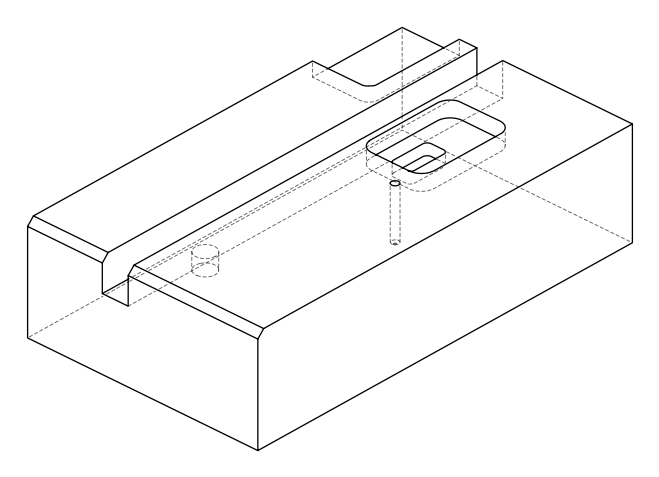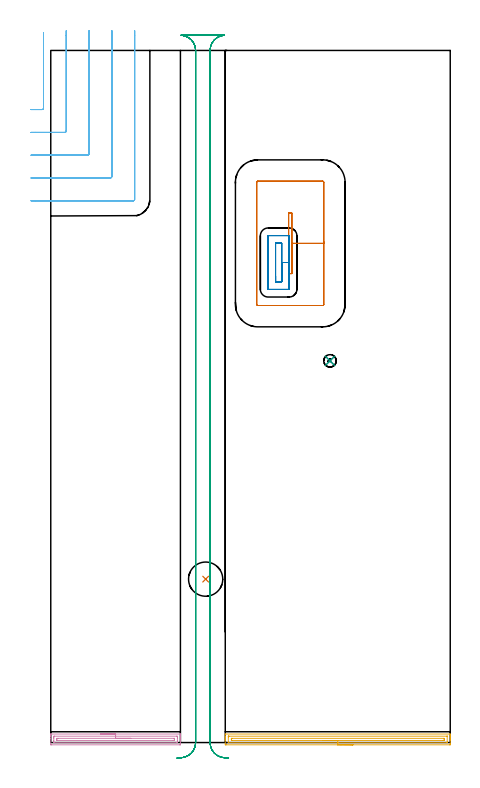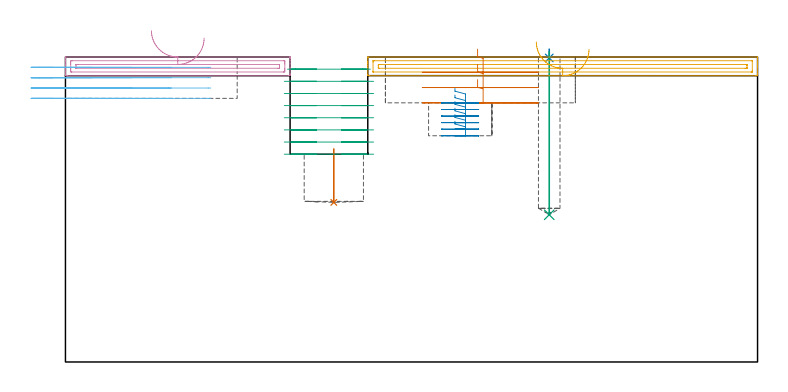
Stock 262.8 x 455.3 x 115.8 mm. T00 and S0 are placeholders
(PLAN: 9 operations, 7 tool changes, 32.9 min)
(1 INDEXABLE_INSERT_DRILL_BLIND_HOLE_FROM_SOLID | STEP1POCKET | NXT0302_016 | 0.09 min | 21812 mm3)
(2 SPOT_DRILL | STEP1POCKET_1 | NXT0321_9005460120000 | 0.03 min | 1 mm3)
(3 DRILL_BLIND_HOLE_INTO_CENTER | STEP1POCKET_1 | UGT0301_199 | 0.25 min | 3049 mm3)
(4 AREA_MILL | FG_CHAMFER_SURFACE | UGT0205_001 | 2.24 min | 2258 mm3)
(5 AREA_MILL_1 | FG_CHAMFER_SURFACE_1 | UGT0205_001 | 3.74 min | 3843 mm3)
(6 MILL_CORNER_NOTCH_RECTANGULAR | CORNER_NOTCH_RECTANGULAR | UGT0201_094 | Follow Part, ap 5, ae 75% | 5.27 min | 111078 mm3)
(7 MILL_RECTANGULAR_POCKET | POCKET_RECTANGULAR_STRAIGHT | UGT0201_006 | Follow Part, ap 7, ae 75% | 2.55 min | 134562 mm3)
(8 MILL_RECTANGULAR_POCKET_1 | POCKET_RECTANGULAR_STRAIGHT_1 | NXT0201_013 | Follow Part, ap 2.5, ae 75% | 2.48 min | 13347 mm3)
(9 MILL_RECTANGULAR_SLOT | SLOT_RECTANGULAR | UGT0201_094 | Follow Part, ap 5, ae 75% | 16.21 min | 480745 mm3)
(TOOL NXT0302_016 | Index. Insert Drill 22.5mm [880-D2250L25-03] | D22.5 PA176 FL68 Z2)
(TOOL NXT0321_9005460120000 | NC Spot Drill, 142deg, 12mm, Carbide, Uncoated | D12 PA142 FL30 Z2)
(TOOL UGT0301_199 | Twist Drill 8.2 mm | D8.2 PA118 FL72 Z2)
(TOOL UGT0205_001 | Chamfer Mill 20 x 3 x 45 deg. | D20 FL50 Z2)
(TOOL UGT0201_094 | End mill 20 mm | D20 FL38 Z4)
(TOOL UGT0201_006 | End Mill 28 mm | D28 FL25 Z2)
(TOOL NXT0201_013 | ENDMILL 10mm | D10 FL30 Z4)
(OP 1 INDEXABLE_INSERT_DRILL_BLIND_HOLE_FROM_SOLID)
G17 G21 G94 G90
T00 M6
G54
G17 G0 G90 X101.9 Y107.5 S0 M3
G43 Z125.8 H1
G94 G81 G98 Z60.6 F250. R80.9
G80
M5
M2
(OP 2 SPOT_DRILL)
G17 G21 G94 G90
T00 M6
G54
G17 G0 G90 X183.7 Y251.1 S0 M3
G43 Z125.8 H0
G94 G81 G98 Z115.447 F250. R118.8
G80
M5
M2
(OP 3 DRILL_BLIND_HOLE_INTO_CENTER)
G17 G21 G94 G90
T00 M6
G54
G17 G0 G90 X183.7 Y251.1 S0 M3
G43 Z125.8 H0
G94 G81 G98 Z55.9 F250. R117.8
G80
M5
M2
(OP 4 AREA_MILL)
G17 G21 G94 G90
T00 M6
G54
G17 G0 G90 X32.65 Y5.6 S1061 M3
G43 Z125.8 H0
G94 G1 X32.688 Z124.928 F250.
X32.802 Z124.063
X32.991 Z123.212
X33.253 Z122.38
X33.587 Z121.574
X33.99 Z120.8
X34.458 Z120.064
X34.99 Z119.372
X35.579 Z118.729
X36.222 Z118.14
X36.914 Z117.608
X37.65 Z117.14
X38.424 Z116.737
X39.23 Z116.403
X40.062 Z116.141
X40.914 Z115.952
X41.778 Z115.838
X42.65 Z115.8
X85.119
X85.292 Y5.597 Z115.788
X85.294 Y5.592 Z115.783
X85.3 Y5.225 Z115.425
Y4.971 Z115.17
Y4.256 Z114.45
Y3.016 Z113.213
Y1.609 Z111.804
Y0.989 Z111.185
Y-0.775 Z109.422
X85.297 Y-1.038 Z109.159
X85.29 Y-1.492 Z108.706
X85.136 Y-1.496 Z108.702
X84.672 Y-1.5 Z108.7
X0.628
X0.164 Y-1.496 Z108.702
X0.01 Y-1.492 Z108.706
X0. Y-1.038 Z109.159
Y2.491 Z112.686
Y3.898 Z114.094
Y4.256 Z114.45
Y4.971 Z115.17
Y5.225 Z115.425
X0.006 Y5.592 Z115.783
X0.008 Y5.597 Z115.788
X0.181 Y5.6 Z115.8
X42.65
Y4.186 Z114.386
X82.884 Y4.185 Z114.385
X82.956
X83.263 Y4.179 Z114.379
X83.29 Y4.078 Z114.278
X83.297 Y3.848 Z114.048
X83.299 Y3.373 Z113.573
X83.3 Y2.963 Z113.163
Y1.198 Z111.398
X83.299 Y0.727 Z110.927
X83.296 Y0.32 Z110.52
X83.285 Y-0.079 Z110.121
X82.884 Y-0.085 Z110.115
X82.812
X2.416
X2.344
X2.037 Y-0.079 Z110.121
X2.01 Y0.022 Z110.222
X2.003 Y0.252 Z110.452
X2.001 Y0.727 Z110.927
X2. Y1.137 Z111.337
Y2.902 Z113.102
X2.001 Y3.373 Z113.573
X2.004 Y3.78 Z113.98
X2.015 Y4.179 Z114.379
X2.416 Y4.185 Z114.385
X2.488
X42.65 Y4.186 Z114.386
Y2.772 Z112.972
X81.095 Y2.771 Z112.971
X81.19 Y2.77 Z112.97
X81.265 Y2.767 Z112.967
X81.282 Y2.765 Z112.965
X81.29 Y2.749 Z112.949
X81.294 Y2.693 Z112.893
X81.299 Y2.491 Z112.691
X81.3 Y2.289 Z112.489
X81.299 Y1.609 Z111.809
X81.296 Y1.41 Z111.61
X81.29 Y1.345 Z111.545
X81.236 Y1.335 Z111.535
X81.095 Y1.333 Z111.533
X80.485 Y1.329 Z111.529
X4.205
X4.11 Y1.33 Z111.53
X4.035 Y1.333 Z111.533
X4.018 Y1.335 Z111.535
X4.01 Y1.351 Z111.551
X4.006 Y1.407 Z111.607
X4.001 Y1.609 Z111.809
X4. Y1.811 Z112.011
X4.001 Y2.491 Z112.691
X4.003 Y2.689 Z112.889
X4.009 Y2.755 Z112.955
X4.064 Y2.765 Z112.965
X4.205 Y2.767 Z112.967
X4.815 Y2.771 Z112.971
X42.65 Y2.772 Z112.972
X43.522 Z113.01
X44.386 Z113.123
X45.238 Z113.312
X46.07 Z113.575
X46.876 Z113.908
X47.65 Z114.311
X48.386 Z114.78
X49.078 Z115.311
X49.721 Z115.9
X50.31 Z116.544
X50.842 Z117.236
X51.31 Z117.972
X51.713 Z118.745
X52.047 Z119.551
X52.309 Z120.383
X52.498 Z121.235
X52.612 Z122.1
X52.65 Z122.972
G0 Z125.8
M5
M2
(OP 5 AREA_MILL_1)
G17 G21 G94 G90
T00 M6
G54
G17 G0 G90 X198.8 Y-1.5 S1061 M3
G43 Z125.8 H0
Z118.7
G94 G1 X198.762 Z117.828 F250.
X198.648 Z116.964
X198.459 Z116.112
X198.197 Z115.28
X197.863 Z114.474
X197.46 Z113.7
X196.991 Z112.964
X196.46 Z112.272
X195.871 Z111.629
X195.228 Z111.04
X194.536 Z110.509
X193.8 Z110.04
X193.026 Z109.637
X192.22 Z109.303
X191.388 Z109.041
X190.536 Z108.852
X189.672 Z108.738
X188.8 Z108.7
X115.372 Y-1.499 Z108.701
X114.911 Y-1.494 Z108.703
X114.809 Y-1.491 Z108.705
X114.8 Y-1.038 Z109.158
Y1.609 Z111.803
Y2.24 Z112.437
Y2.491 Z112.688
Y3.122 Z113.319
Y3.373 Z113.569
Y3.875 Z114.074
X114.801 Y5.338 Z115.537
X114.81 Y5.594 Z115.792
X114.927 Y5.6 Z115.8
X262.673
X262.79 Y5.594 Z115.792
X262.8 Y5.337 Z115.536
Y4.636 Z114.835
Y3.875 Z114.075
Y3.373 Z113.569
Y3.122 Z113.319
Y2.491 Z112.688
Y2.24 Z112.437
Y1.609 Z111.803
Y-0.722 Z109.474
X262.797 Y-1.038 Z109.158
X262.791 Y-1.491 Z108.705
X262.689 Y-1.494 Z108.703
X262.228 Y-1.5 Z108.7
X188.8
Y-0.086 Z110.114
X116.933 Y-0.085 Z110.115
X116.859 Y-0.084 Z110.116
X116.823 Y-0.082 Z110.118
X116.812 Y-0.079 Z110.121
X116.809 Y-0.071 Z110.129
X116.804 Y0.01 Z110.21
X116.801 Y0.193 Z110.393
Y3.721 Z113.921
X116.807 Y4.07 Z114.27
X116.81 Y4.167 Z114.367
X116.824 Y4.179 Z114.379
X116.845 Y4.181 Z114.381
X116.947 Y4.184 Z114.384
X117.152 Y4.186 Z114.386
X117.222
X260.667 Y4.185 Z114.385
X260.741 Y4.184 Z114.384
X260.777 Y4.182 Z114.382
X260.788 Y4.179 Z114.379
X260.791 Y4.171 Z114.371
X260.796 Y4.09 Z114.29
X260.799 Y3.907 Z114.107
Y0.379 Z110.579
X260.793 Y0.029 Z110.229
X260.79 Y-0.068 Z110.132
X260.776 Y-0.079 Z110.121
X260.755 Y-0.081 Z110.119
X260.653 Y-0.084 Z110.116
X260.448 Y-0.086 Z110.114
X260.378
X188.8
Y1.328 Z111.528
X119.214 Y1.329 Z111.529
X118.932 Y1.33 Z111.53
X118.838 Y1.333 Z111.533
X118.813 Y1.335 Z111.535
X118.807 Y1.391 Z111.591
X118.803 Y1.478 Z111.678
X118.801 Y1.609 Z111.809
X118.8 Y1.739 Z111.939
X118.801 Y2.491 Z112.691
X118.802 Y2.62 Z112.82
X118.81 Y2.751 Z112.951
X118.816 Y2.766 Z112.966
X118.827 Y2.768 Z112.968
X118.861 Y2.77 Z112.97
X118.932 Y2.771 Z112.971
X119.539 Y2.772 Z112.972
X258.386 Y2.771 Z112.971
X258.668 Y2.769 Z112.969
X258.761 Y2.767 Z112.967
X258.787 Y2.765 Z112.965
X258.793 Y2.709 Z112.909
X258.797 Y2.622 Z112.822
X258.799 Y2.491 Z112.691
X258.8 Y2.36 Z112.56
X258.799 Y1.609 Z111.809
X258.798 Y1.48 Z111.68
X258.79 Y1.349 Z111.549
X258.784 Y1.334 Z111.534
X258.773 Y1.332 Z111.532
X258.739 Y1.33 Z111.53
X258.668 Y1.329 Z111.529
X258.061
X188.8 Y1.328 Z111.528
X187.928 Z111.567
X187.063 Z111.68
X186.212 Z111.869
X185.38 Z112.132
X184.574 Z112.465
X183.8 Z112.868
X183.064 Z113.337
X182.372 Z113.868
X181.729 Z114.457
X181.14 Z115.101
X180.608 Z115.793
X180.14 Z116.528
X179.737 Z117.302
X179.403 Z118.108
X179.141 Z118.94
X178.952 Z119.792
X178.838 Z120.657
X178.8 Z121.528
G0 Z125.8
M5
M2
(OP 6 MILL_CORNER_NOTCH_RECTANGULAR)
G17 G21 G94 G90
T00 M6
G54
G17 G0 G90 X-13. Y416.4 S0 M3
G43 Z125.8 H0
Z111.875
G94 G1 X-10. F250.
X-5.794 F500.
G3 X-4.8 Y417.394 R1.
G1 Y464.073
Y467.073 F250.
G0 Z125.8
X-13. Y401.4
Z111.875
G1 X-10.
X9.206 F500.
G3 X10.2 Y402.394 R1.
G1 Y465.3
Y468.3 F250.
G0 Z125.8
X-13. Y386.4
Z111.875
G1 X-10.
X24.205 F500.
G3 X25.2 Y387.395 R1.
G1 Y465.3
Y468.3 F250.
G0 Z125.8
X-13. Y371.4
Z111.875
G1 X-10.
X39.205 F500.
G3 X40.2 Y372.395 R1.
G1 Y465.3
Y468.3 F250.
G0 Z125.8
X-13. Y356.4
Z111.875
G1 X-10.
X54.205 F500.
G3 X55.2 Y357.395 R1.
G1 Y465.3
Y468.3 F250.
G0 Z125.8
X-13. Y416.4
Z107.95
G1 X-10.
X-5.794 F500.
G3 X-4.8 Y417.394 R1.
G1 Y464.073
Y467.073 F250.
G0 Z125.8
X-13. Y401.4
Z107.95
G1 X-10.
X9.206 F500.
G3 X10.2 Y402.394 R1.
G1 Y465.3
Y468.3 F250.
G0 Z125.8
X-13. Y386.4
Z107.95
G1 X-10.
X24.205 F500.
G3 X25.2 Y387.395 R1.
G1 Y465.3
Y468.3 F250.
G0 Z125.8
X-13. Y371.4
Z107.95
G1 X-10.
X39.205 F500.
G3 X40.2 Y372.395 R1.
G1 Y465.3
Y468.3 F250.
G0 Z125.8
X-13. Y356.4
Z107.95
G1 X-10.
X54.205 F500.
G3 X55.2 Y357.395 R1.
G1 Y465.3
Y468.3 F250.
G0 Z125.8
X-13. Y416.4
Z104.025
G1 X-10.
X-5.794 F500.
G3 X-4.8 Y417.394 R1.
G1 Y464.073
Y467.073 F250.
G0 Z125.8
X-13. Y401.4
Z104.025
G1 X-10.
X9.206 F500.
G3 X10.2 Y402.394 R1.
G1 Y465.3
Y468.3 F250.
G0 Z125.8
X-13. Y386.4
Z104.025
G1 X-10.
X24.205 F500.
G3 X25.2 Y387.395 R1.
G1 Y465.3
Y468.3 F250.
G0 Z125.8
X-13. Y371.4
Z104.025
G1 X-10.
X39.205 F500.
G3 X40.2 Y372.395 R1.
G1 Y465.3
Y468.3 F250.
G0 Z125.8
X-13. Y356.4
Z104.025
G1 X-10.
X54.205 F500.
G3 X55.2 Y357.395 R1.
G1 Y465.3
Y468.3 F250.
G0 Z125.8
X-13. Y416.4
Z100.1
G1 X-10.
X-5.794 F500.
G3 X-4.8 Y417.394 R1.
G1 Y464.073
Y467.073 F250.
G0 Z125.8
X-13. Y401.4
Z100.1
G1 X-10.
X9.206 F500.
G3 X10.2 Y402.394 R1.
G1 Y465.3
Y468.3 F250.
G0 Z125.8
X-13. Y386.4
Z100.1
G1 X-10.
X24.205 F500.
G3 X25.2 Y387.395 R1.
G1 Y465.3
Y468.3 F250.
G0 Z125.8
X-13. Y371.4
Z100.1
G1 X-10.
X39.205 F500.
G3 X40.2 Y372.395 R1.
G1 Y465.3
Y468.3 F250.
G0 Z125.8
X-13. Y356.4
Z100.1
G1 X-10.
X54.205 F500.
G3 X55.2 Y357.395 R1.
G1 Y465.3
Y468.3 F250.
G0 Z125.8
M5
M2
(OP 7 MILL_RECTANGULAR_POCKET)
G17 G21 G94 G90
T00 M6
G54
G17 G0 G90 X156.5 Y319.342 S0 M3
G43 Z125.8 H0
Z118.8
G94 G1 Y308.5 Z115.895 F250.
X158.6 Z115.332
Y328.4 Z110.
Y348.3 F500.
X156.5
Y308.5
X158.6
Y328.4
X179.6
Y368.6
G3 X178.9 Y369.3 R0.7
G1 X136.2
G3 X135.5 Y368.6 R0.7
G1 Y288.2
G3 X136.2 Y287.5 R0.7
G1 X178.9
G3 X179.6 Y288.2 R0.7
G1 Y328.4
Y329.4
G0 X156.5 Y319.342 Z113.
G1 Y308.5 Z110.095 F250.
X158.6 Z109.532
Y328.4 Z104.2
Y348.3 F500.
X156.5
Y308.5
X158.6
Y328.4
X179.6
Y368.6
G3 X178.9 Y369.3 R0.7
G1 X136.2
G3 X135.5 Y368.6 R0.7
G1 Y288.2
G3 X136.2 Y287.5 R0.7
G1 X178.9
G3 X179.6 Y288.2 R0.7
G1 Y328.4
Y329.4
G0 X156.5 Y319.342 Z107.2
G1 Y308.5 Z104.295 F250.
X158.6 Z103.732
Y328.4 Z98.4
Y348.3 F500.
X156.5
Y308.5
X158.6
Y328.4
X179.6
Y368.6
G3 X178.9 Y369.3 R0.7
G1 X136.2
G3 X135.5 Y368.6 R0.7
G1 Y288.2
G3 X136.2 Y287.5 R0.7
G1 X178.9
G3 X179.6 Y288.2 R0.7
G1 Y328.4
Y329.4
G0 Z125.8
M5
M2
(OP 8 MILL_RECTANGULAR_POCKET_1)
G17 G21 G94 G90
T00 M6
G54
G17 G0 G90 X147.9 Y306.895 S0 M3
G43 Z125.8 H0
Z103.85
G94 G1 Y303.1 Z102.833 F250.
X151.9 Z101.761
Y315.8 Z98.358
Y328.5 F500.
X147.9
Y303.1
X151.9
Y315.8
X156.9
Y333.4
X156.895 Y333.455
X156.855 Y333.495
X156.8 Y333.5
X143.
X142.945 Y333.495
X142.905 Y333.455
X142.9 Y333.4
Y298.2
X142.905 Y298.145
X142.945 Y298.105
X143. Y298.1
X156.8
X156.855 Y298.105
X156.895 Y298.145
X156.9 Y298.2
Y315.8
Y316.8
G0 X147.9 Y306.895 Z101.358
G1 Y303.1 Z100.341 F250.
X151.9 Z99.27
Y315.8 Z95.867
Y328.5 F500.
X147.9
Y303.1
X151.9
Y315.8
X156.9
Y333.4
X156.895 Y333.455
X156.855 Y333.495
X156.8 Y333.5
X143.
X142.945 Y333.495
X142.905 Y333.455
X142.9 Y333.4
Y298.2
X142.905 Y298.145
X142.945 Y298.105
X143. Y298.1
X156.8
X156.855 Y298.105
X156.895 Y298.145
X156.9 Y298.2
Y315.8
Y316.8
G0 X147.9 Y306.895 Z98.867
G1 Y303.1 Z97.85 F250.
X151.9 Z96.778
Y315.8 Z93.375
Y328.5 F500.
X147.9
Y303.1
X151.9
Y315.8
X156.9
Y333.4
X156.895 Y333.455
X156.855 Y333.495
X156.8 Y333.5
X143.
X142.945 Y333.495
X142.905 Y333.455
X142.9 Y333.4
Y298.2
X142.905 Y298.145
X142.945 Y298.105
X143. Y298.1
X156.8
X156.855 Y298.105
X156.895 Y298.145
X156.9 Y298.2
Y315.8
Y316.8
G0 X147.9 Y306.895 Z96.375
G1 Y303.1 Z95.358 F250.
X151.9 Z94.286
Y315.8 Z90.883
Y328.5 F500.
X147.9
Y303.1
X151.9
Y315.8
X156.9
Y333.4
X156.895 Y333.455
X156.855 Y333.495
X156.8 Y333.5
X143.
X142.945 Y333.495
X142.905 Y333.455
X142.9 Y333.4
Y298.2
X142.905 Y298.145
X142.945 Y298.105
X143. Y298.1
X156.8
X156.855 Y298.105
X156.895 Y298.145
X156.9 Y298.2
Y315.8
Y316.8
G0 X147.9 Y306.895 Z93.883
G1 Y303.1 Z92.866 F250.
X151.9 Z91.795
Y315.8 Z88.392
Y328.5 F500.
X147.9
Y303.1
X151.9
Y315.8
X156.9
Y333.4
X156.895 Y333.455
X156.855 Y333.495
X156.8 Y333.5
X143.
X142.945 Y333.495
X142.905 Y333.455
X142.9 Y333.4
Y298.2
X142.905 Y298.145
X142.945 Y298.105
X143. Y298.1
X156.8
X156.855 Y298.105
X156.895 Y298.145
X156.9 Y298.2
Y315.8
Y316.8
G0 X147.9 Y306.895 Z91.392
G1 Y303.1 Z90.375 F250.
X151.9 Z89.303
Y315.8 Z85.9
Y328.5 F500.
X147.9
Y303.1
X151.9
Y315.8
X156.9
Y333.4
X156.895 Y333.455
X156.855 Y333.495
X156.8 Y333.5
X143.
X142.945 Y333.495
X142.905 Y333.455
X142.9 Y333.4
Y298.2
X142.905 Y298.145
X142.945 Y298.105
X143. Y298.1
X156.8
X156.855 Y298.105
X156.895 Y298.145
X156.9 Y298.2
Y315.8
Y316.8
G0 Z125.8
M5
M2
(OP 9 MILL_RECTANGULAR_SLOT)
G17 G21 G94 G90
T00 M6
G54
G17 G0 G90 X115.78 Y-10.394 S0 M3
G43 Z125.8 H0
Z111.187
G94 G1 X112.839 Y-9.806 F250.
G2 X104.8 Y0. R10. F500.
G1 Y455.3
G2 X114.353 Y465.29 R10.
G1 X85.747
G2 X95.3 Y455.3 R10.
G1 Y0.
G2 X87.269 Y-9.804 R10.
G1 X84.327 Y-10.395 F250.
G0 X117.017 Y-10.202 Z106.575
G1 X114.026 Y-9.97
G2 X104.8 Y0. R10. F500.
G1 Y455.3
G2 X114.353 Y465.29 R10.
G1 Y465.3
X85.747
Y465.29
G2 X95.3 Y455.3 R10.
G1 Y0.
G2 X86.074 Y-9.97 R10.
G1 X83.083 Y-10.202 F250.
G0 X117.017 Z101.962
G1 X114.026 Y-9.97
G2 X104.8 Y0. R10. F500.
G1 Y455.3
G2 X114.353 Y465.29 R10.
G1 Y465.3
X85.747
Y465.29
G2 X95.3 Y455.3 R10.
G1 Y0.
G2 X86.074 Y-9.97 R10.
G1 X83.083 Y-10.202 F250.
G0 X117.017 Z97.35
G1 X114.026 Y-9.97
G2 X104.8 Y0. R10. F500.
G1 Y455.3
G2 X114.353 Y465.29 R10.
G1 Y465.3
X85.747
Y465.29
G2 X95.3 Y455.3 R10.
G1 Y0.
G2 X86.074 Y-9.97 R10.
G1 X83.083 Y-10.202 F250.
G0 X117.017 Z92.737
G1 X114.026 Y-9.97
G2 X104.8 Y0. R10. F500.
G1 Y455.3
G2 X114.353 Y465.29 R10.
G1 Y465.3
X85.747
Y465.29
G2 X95.3 Y455.3 R10.
G1 Y0.
G2 X86.074 Y-9.97 R10.
G1 X83.083 Y-10.202 F250.
G0 X117.017 Z88.125
G1 X114.026 Y-9.97
G2 X104.8 Y0. R10. F500.
G1 Y455.3
G2 X114.353 Y465.29 R10.
G1 Y465.3
X85.747
Y465.29
G2 X95.3 Y455.3 R10.
G1 Y0.
G2 X86.074 Y-9.97 R10.
G1 X83.083 Y-10.202 F250.
G0 X117.017 Z83.512
G1 X114.026 Y-9.97
G2 X104.8 Y0. R10. F500.
G1 Y455.3
G2 X114.353 Y465.29 R10.
G1 Y465.3
X85.747
Y465.29
G2 X95.3 Y455.3 R10.
G1 Y0.
G2 X86.074 Y-9.97 R10.
G1 X83.083 Y-10.202 F250.
G0 X117.017 Z78.9
G1 X114.026 Y-9.97
G2 X104.8 Y0. R10. F500.
G1 Y455.3
G2 X114.353 Y465.29 R10.
G1 Y465.3
X85.747
Y465.29
G2 X95.3 Y455.3 R10.
G1 Y0.
G2 X86.074 Y-9.97 R10.
G1 X83.083 Y-10.202 F250.
G0 Z125.8
M5
M2
